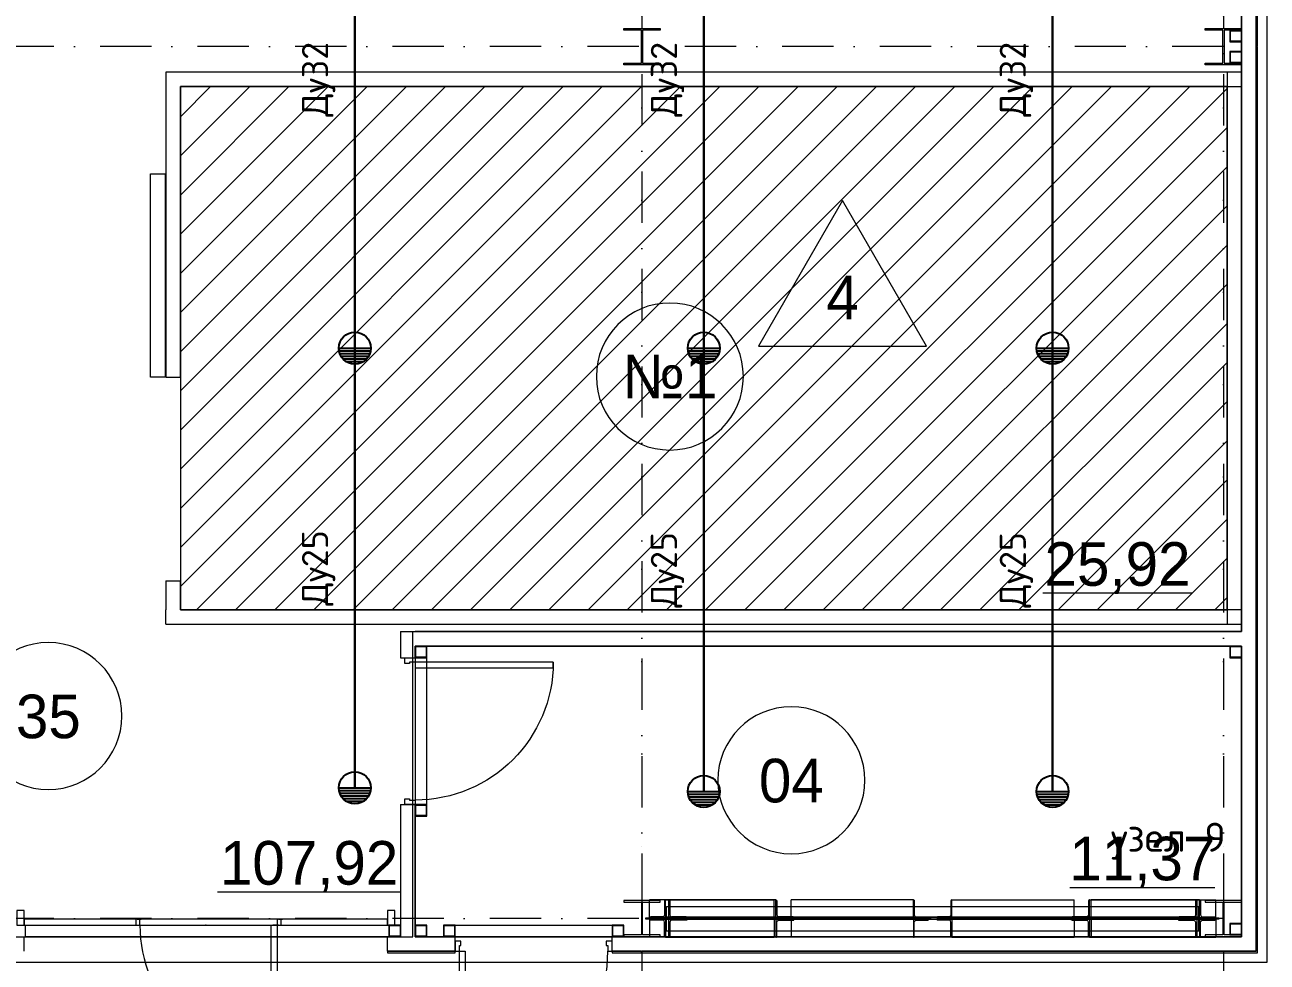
# Model space of a CAD drawing. Header units: millimetres. Extents: x 0 to 2118900, y -20000 to 84100.
# Drawn here: x 497755 to 506301, y 23700 to 30150 of the extents above; entities that cross this region are included whole.
import ezdxf
from ezdxf.enums import TextEntityAlignment as Align

# ---------------------------------------------------------------- set-up
doc = ezdxf.new("R2010")
doc.units = ezdxf.units.MM
for name, pattern in [('Dot & Dashed', [670.277762, 352.777767, -176.388884, 0, -141.111112]), ('Крупный пунктир', [634.99999, 0, -634.99999]), ('Штриховая', [300, 200, -100])]:
    doc.linetypes.add(name, pattern=pattern)
for name, color, linetype, lineweight in [('АР_подоснова', 8, 'Continuous', 13), ('ПТ_В21_расп', 1, 'Continuous', 30), ('ПТ_оросители', 7, 'Continuous', 25), ('ПТ_текст', 7, 'Continuous', 18), ('ПТ_штриховка', 8, 'Continuous', 9)]:
    doc.layers.add(name, color=color, linetype=linetype, lineweight=lineweight)
doc.styles.add('АР_текст_1', font='arial.ttf')
doc.styles.add('ПТ', font='isocpeur.ttf')

# ---------------------------------------------------------------- blocks, each defined once
blk = doc.blocks.new('Разгрузочный тамбур_35_14', base_point=(93563.6, 6245.7))
at = {"color": 0, "linetype": 'Continuous', "lineweight": -2}
blk.add_line((91081.2, 183.9), (92339.6, 183.9), dxfattribs=at)
for start, end in [(0, 180), (180, 0)]:
    blk.add_arc((89916.7, 1393.6), 505.7, start, end, dxfattribs=at)
at = {"color": 0, "lineweight": -2, "style": 'АР_текст_1'}
for tag, p in [('ROOM_NUMBER', (89916.7, 1391)), ('ROOM_AREA', (91710.4, 383.4))]:
    blk.add_attdef(tag, text='', height=300, dxfattribs=at).set_placement(p, align=Align.MIDDLE_CENTER)
blk = doc.blocks.new('Колонна SHS ГК 270')
at = {"color": 0, "linetype": 'Continuous', "lineweight": -2}
for p, q in [((40, 40), (-40, 40)), ((-40, 40), (-40, -40)), ((-36.4, -36.4), (-36.4, 36.4)), ((-36.4, 36.4), (36.4, 36.4)), ((36.4, 36.4), (36.4, -36.4)), ((40, -40), (40, 40)), ((-40, -40), (40, -40)), ((36.4, -36.4), (-36.4, -36.4))]:
    blk.add_line(p, q, dxfattribs=at)
blk = doc.blocks.new('Труба Квадратного Сечения ГК SHS 27')
at = {"color": 0, "linetype": 'Continuous', "lineweight": -2}
for p, q in [((1250, 40), (0, 40)), ((0, 40), (0, 0)), ((0, 0), (0, -40)), ((2500, 40), (1250, 40)), ((2500, 0), (2500, 40)), ((2500, -40), (2500, 0)), ((0, -40), (1250, -40)), ((1250, -40), (2500, -40))]:
    blk.add_line(p, q, dxfattribs=at)
blk = doc.blocks.new('Труба Квадратного Сечения ГК SHS 27_2')
at = {"color": 0, "linetype": 'Continuous', "lineweight": -2}
for p, q in [((540, 40), (0, 40)), ((0, 40), (0, 0)), ((0, 0), (0, -40)), ((1080, 40), (540, 40)), ((1080, 0), (1080, 40)), ((1080, -40), (1080, 0)), ((0, -40), (540, -40)), ((540, -40), (1080, -40))]:
    blk.add_line(p, q, dxfattribs=at)
blk = doc.blocks.new('Техн. помещение_04_51', base_point=(94826.9, 1295.7))
at = {"color": 0, "linetype": 'Continuous', "lineweight": -2}
blk.add_line((96942.5, 213.8), (97941.5, 213.8), dxfattribs=at)
for start, end in [(0, 180), (180, 0)]:
    blk.add_arc((95027.7, 951.9), 505.7, start, end, dxfattribs=at)
at = {"color": 0, "lineweight": -2, "style": 'АР_текст_1'}
for tag, p in [('ROOM_NUMBER', (95027.7, 949.4)), ('ROOM_AREA', (97442, 413.2))]:
    blk.add_attdef(tag, text='', height=300, dxfattribs=at).set_placement(p, align=Align.MIDDLE_CENTER)
blk = doc.blocks.new('Морозильная камера №1_№1_74', base_point=(94769.5, 4097))
at = {"color": 0, "linetype": 'Continuous', "lineweight": -2}
for p, q in [((95379.8, 4940.9), (94801.2, 3938.8)), ((95958.4, 3938.8), (95379.8, 4940.9)), ((94801.2, 3938.8), (95958.4, 3938.8)), ((96756.7, 2240.4), (97786.3, 2240.4))]:
    blk.add_line(p, q, dxfattribs=at)
at = {"color": 0, "linetype": 'Штриховая', "lineweight": -2, "flags": 128}
blk.add_lwpolyline([(98025, 5724.9), (90825, 5724.9), (90825, 2125), (98025, 2125)], close=True, dxfattribs=at)
at = {"color": 0, "linetype": 'Continuous', "lineweight": -2}
for start, end in [(0, 180), (180, 0)]:
    blk.add_arc((94192, 3730), 505.7, start, end, dxfattribs=at)
at = {"color": 0, "lineweight": -2, "style": 'АР_текст_1'}
for tag, p in [('DUMMY_112', (95379.8, 4272.8)), ('ROOM_NUMBER', (94192, 3730)), ('ROOM_AREA', (97271.5, 2439.9))]:
    blk.add_attdef(tag, text='', height=300, dxfattribs=at).set_placement(p, align=Align.MIDDLE_CENTER)
blk = doc.blocks.new('Перекрытие_1100', base_point=(-300, -300))
at = {"color": 0, "linetype": 'Continuous', "lineweight": -2, "flags": 128}
blk.add_lwpolyline([(-300, -300), (98300.8, -300), (98300.8, 40300.8), (-300, 40300.8)], close=True, dxfattribs=at)
blk = doc.blocks.new('Перекрытие_670', base_point=(97718.9, 4))
at = {"color": 0, "linetype": 'Continuous', "lineweight": -2, "flags": 128}
blk.add_lwpolyline([(97718.9, 4), (97968.9, 4), (97968.9, -4), (97718.9, -4)], close=True, dxfattribs=at)
blk = doc.blocks.new('Перекрытие_680', base_point=(94027.7, 4))
at = {"color": 0, "linetype": 'Continuous', "lineweight": -2, "flags": 128}
blk.add_lwpolyline([(94027.7, 4), (94277.7, 4), (94277.7, -4), (94027.7, -4)], close=True, dxfattribs=at)
blk = doc.blocks.new('Однопольная Дверь 27_3')
at = {"color": 0, "linetype": 'Continuous', "lineweight": -2}
for p, q in [((435, 0), (435, 950)), ((435, 950), (475, 950)), ((475, 950), (475, 0)), ((-475, 0), (-505, 0)), ((-505, 0), (-505, -70)), ((-505, -70), (-505, 0)), ((-505, -70), (-505, 0)), ((-475, -40), (-475, 0)), ((475, 0), (435, 0)), ((505, 0), (475, 0)), ((475, 0), (475, -40)), ((505, -70), (505, 0)), ((505, -70), (505, 0)), ((505, -70), (505, 0)), ((-505, -70), (-465, -70)), ((-505, -100), (-505, -70)), ((-465, -40), (-475, -40)), ((-465, -70), (-465, -40)), ((475, -40), (465, -40)), ((465, -40), (465, -70)), ((465, -70), (505, -70)), ((505, -100), (505, -70))]:
    blk.add_line(p, q, dxfattribs=at)
blk.add_arc((475, 0), 950, 90, 180, dxfattribs=at)
blk = doc.blocks.new('Стена_58', base_point=(92340, -125))
at = {"color": 0, "linetype": 'Continuous', "lineweight": -2}
for p, q in [((92340, 1795), (92370, 1795)), ((92370, 1795), (92440, 1795)), ((92340, 785), (92370, 785)), ((92370, 785), (92440, 785))]:
    blk.add_line(p, q, dxfattribs=at)
at = {"color": 0, "linetype": 'Continuous', "lineweight": -2, "flags": 128}
for points in [[(92340, 1975), (92440, 1975)], [(92340, 1975), (92340, 1795)], [(92440, 1795), (92440, 1875)], [(92340, 785), (92340, -125)], [(92440, -125), (92440, 785)]]:
    blk.add_lwpolyline(points, dxfattribs=at)
at = {"color": 0, "linetype": 'Continuous', "lineweight": -2, "xscale": -1, "zscale": 1000, "rotation": 270}
blk.add_blockref('Однопольная Дверь 27_3', (92440, 1290), dxfattribs=at)
blk = doc.blocks.new('Стена_600', base_point=(92340, 1875))
at = {"color": 0, "linetype": 'Continuous', "lineweight": -2, "flags": 128}
for points in [[(98125, 1975), (92440, 1975)], [(92440, 1875), (98125, 1875)]]:
    blk.add_lwpolyline(points, dxfattribs=at)
blk = doc.blocks.new('Стена_61', base_point=(98125, 2025))
at = {"color": 0, "linetype": 'Continuous', "lineweight": -2, "flags": 128}
for points in [[(90725, 2025), (90725, 2125)], [(98125, 2125), (90825, 2125)], [(98125, 2125), (98125, 2025)], [(90725, 2025), (98125, 2025)]]:
    blk.add_lwpolyline(points, dxfattribs=at)
blk = doc.blocks.new('Стена_62', base_point=(90725, 5824.9))
at = {"color": 0, "linetype": 'Continuous', "lineweight": -2, "flags": 128}
for points in [[(90725, 5824.9), (90725, 5724.9)], [(98125, 5824.9), (90725, 5824.9)], [(98125, 5724.9), (98125, 5824.9)], [(90825, 5724.9), (98125, 5724.9)]]:
    blk.add_lwpolyline(points, dxfattribs=at)
blk = doc.blocks.new('Стена_63', base_point=(98125, 5824.9))
at = {"color": 0, "linetype": 'Continuous', "lineweight": -2, "flags": 128}
for points in [[(98025, 5824.9), (98025, 2025)], [(98125, 5824.9), (98025, 5824.9)], [(98125, 2025), (98125, 5824.9)], [(98025, 2025), (98125, 2025)]]:
    blk.add_lwpolyline(points, dxfattribs=at)
blk = doc.blocks.new('Стена_1600', base_point=(98225, -225))
at = {"color": 0, "linetype": 'Continuous', "lineweight": -2, "flags": 128}
for points in [[(98225, -225), (94002.5, -225)], [(94002.5, -235), (94002.5, -225)], [(94002.5, -235), (98235, -235)], [(98235, -235), (98235, -225)]]:
    blk.add_lwpolyline(points, dxfattribs=at)
blk = doc.blocks.new('Стена_161', base_point=(98225, -225))
at = {"color": 0, "linetype": 'Continuous', "lineweight": -2, "flags": 128}
for points in [[(98225, -225), (94002.5, -225)], [(94002.5, -235), (94002.5, -225)], [(94002.5, -235), (98235, -235)], [(98235, -235), (98235, -225)]]:
    blk.add_lwpolyline(points, dxfattribs=at)
blk = doc.blocks.new('Наружная Раздвижная Дверь 27')
at = {"color": 0, "linetype": 'Continuous', "lineweight": -2}
for p, q in [((700, 105), (2100, 105)), ((700, 5), (700, 105)), ((2100, 105), (2100, 5)), ((-700, 0), (-700, -100)), ((2100, 5), (700, 5)), ((700, 0), (700, -100))]:
    blk.add_line(p, q, dxfattribs=at)
blk = doc.blocks.new('Стена_257', base_point=(90725, 2025))
at = {"color": 0, "linetype": 'Continuous', "lineweight": -2}
for p, q in [((90725, 3725), (90825, 3725)), ((90725, 2325), (90825, 2325))]:
    blk.add_line(p, q, dxfattribs=at)
at = {"color": 0, "linetype": 'Continuous', "lineweight": -2, "flags": 128}
for points in [[(90725, 5724.9), (90725, 3725)], [(90825, 3725), (90825, 5724.9)], [(90725, 2325), (90725, 2125)], [(90825, 2125), (90825, 2325)]]:
    blk.add_lwpolyline(points, dxfattribs=at)
at = {"color": 0, "linetype": 'Continuous', "lineweight": -2, "zscale": 1000, "rotation": 89.99999788944402}
blk.add_blockref('Наружная Раздвижная Дверь 27', (90725, 3025), dxfattribs=at)
blk = doc.blocks.new('Стена_293', base_point=(98225, 5997.5))
at = {"color": 0, "linetype": 'Continuous', "lineweight": -2, "flags": 128}
for points in [[(98225, 5997.5), (98225, -225)], [(98235, 5997.5), (98225, 5997.5)], [(98235, -225), (98235, 5997.5)]]:
    blk.add_lwpolyline(points, dxfattribs=at)
blk = doc.blocks.new('Стена_294', base_point=(98225, 5997.5))
at = {"color": 0, "linetype": 'Continuous', "lineweight": -2, "flags": 128}
for points in [[(98225, 5997.5), (98225, -225)], [(98235, 5997.5), (98225, 5997.5)], [(98235, -225), (98235, 5997.5)]]:
    blk.add_lwpolyline(points, dxfattribs=at)
blk = doc.blocks.new('Стена_295', base_point=(98225, 6002.5))
at = {"color": 0, "linetype": 'Continuous', "lineweight": -2, "flags": 128}
for points in [[(98235, 11997.5), (98225, 11997.5)], [(98225, 11997.5), (98225, 6002.5)], [(98235, 6002.5), (98235, 11997.5)], [(98225, 6002.5), (98235, 6002.5)]]:
    blk.add_lwpolyline(points, dxfattribs=at)
blk = doc.blocks.new('Стена_296', base_point=(98225, 6002.5))
at = {"color": 0, "linetype": 'Continuous', "lineweight": -2, "flags": 128}
for points in [[(98235, 11997.5), (98225, 11997.5)], [(98225, 11997.5), (98225, 6002.5)], [(98235, 6002.5), (98235, 11997.5)], [(98225, 6002.5), (98235, 6002.5)]]:
    blk.add_lwpolyline(points, dxfattribs=at)
blk = doc.blocks.new('Стена_312', base_point=(93795, -225))
at = {"color": 0, "linetype": 'Continuous', "lineweight": -2, "flags": 128}
for points in [[(93997.5, -225), (93795, -225)], [(93795, -225), (93795, -235)], [(93795, -235), (93997.5, -235)], [(93997.5, -235), (93997.5, -225)]]:
    blk.add_lwpolyline(points, dxfattribs=at)
blk = doc.blocks.new('Стена_313', base_point=(93795, -225))
at = {"color": 0, "linetype": 'Continuous', "lineweight": -2, "flags": 128}
for points in [[(93997.5, -225), (93795, -225)], [(93795, -225), (93795, -235)], [(93795, -235), (93997.5, -235)], [(93997.5, -235), (93997.5, -225)]]:
    blk.add_lwpolyline(points, dxfattribs=at)
blk = doc.blocks.new('Стена_314', base_point=(92250, -225))
at = {"color": 0, "linetype": 'Continuous', "lineweight": -2, "flags": 128}
for points in [[(92715, -225), (92250, -225)], [(92250, -225), (92250, -235)], [(92250, -235), (92715, -235)], [(92715, -235), (92715, -225)]]:
    blk.add_lwpolyline(points, dxfattribs=at)
blk = doc.blocks.new('Стена_315', base_point=(92250, -225))
at = {"color": 0, "linetype": 'Continuous', "lineweight": -2, "flags": 128}
for points in [[(92715, -225), (92250, -225)], [(92250, -225), (92250, -235)], [(92250, -235), (92715, -235)], [(92715, -235), (92715, -225)]]:
    blk.add_lwpolyline(points, dxfattribs=at)
blk = doc.blocks.new('Колонна Универсальная 27')
at = {"color": 0, "linetype": 'Continuous', "lineweight": -2}
for p, q in [((125, 125), (-125, 125)), ((-125, 125), (-125, 113)), ((-125, 113), (-4, 113)), ((-4, 113), (-4, -113)), ((4, -113), (4, 113)), ((4, 113), (125, 113)), ((125, 113), (125, 125)), ((-4, -113), (-125, -113)), ((-125, -113), (-125, -125)), ((-125, -125), (125, -125)), ((125, -113), (4, -113)), ((125, -125), (125, -113))]:
    blk.add_line(p, q, dxfattribs=at)
blk = doc.blocks.new('Двутавp К 26020-83 27_4')
at = {"color": 0, "linetype": 'Крупный пунктир', "lineweight": -2}
blk.add_line((0, 0), (39750, 0), dxfattribs=at)
blk = doc.blocks.new('Труба Квадратного Сечения ГК SHS 27_5')
at = {"color": 0, "linetype": 'Continuous', "lineweight": -2}
for p, q in [((505, 40), (0, 40)), ((0, 40), (0, 0)), ((0, 0), (0, -40)), ((1010, 40), (505, 40)), ((1010, 0), (1010, 40)), ((1010, -40), (1010, 0)), ((0, -40), (505, -40)), ((505, -40), (1010, -40))]:
    blk.add_line(p, q, dxfattribs=at)
blk = doc.blocks.new('Морф_378')
at = {"color": 0, "linetype": 'Continuous', "lineweight": -2, "flags": 128}
for points in [[(94170, 8.5), (94169.9, 20.9), (94170, 78.5), (94170, 82.4)], [(94170, 13.2), (94169.9, 20.9), (94170, 82)], [(94170, 10), (94169.9, 4.4)], [(94170, 4), (94169.9, 4.4), (94170, 8.4)], [(94170, 82.4), (94170, 83.9), (94170, 84)], [(94170, 84), (97829.9, 84)], [(94170, 10), (94170, 13.2)], [(97829.9, 10), (94170, 10)], [(94170, 8.4), (94170, 10)], [(97829.9, 4), (94170, 4)], [(97829.9, 82.4), (97829.9, 84)], [(97829.9, 13.2), (97829.9, 21), (97829.9, 78.5), (97829.9, 82.4)], [(97829.9, 10), (97829.9, 13.2)], [(97829.9, 8.4), (97829.9, 10)], [(97829.9, 4), (97829.9, 4.5), (97829.9, 8.4)]]:
    blk.add_lwpolyline(points, dxfattribs=at)
blk = doc.blocks.new('Морф_379')
at = {"color": 0, "linetype": 'Continuous', "lineweight": -2, "flags": 128}
for points in [[(96127.2, 127.1), (96125.6, 122.5), (96125.6, 25), (96122.5, 15.8)], [(96132.3, 129), (96131, 129), (96127.2, 127.1)], [(96132.3, 4), (96132.3, 129)], [(96132.3, 129), (96972.9, 129)], [(96972.9, 4), (96972.9, 129)], [(96030.3, 10.1), (96028.7, 5.5), (96028.7, 4)], [(96028.7, 4), (96132.3, 4)], [(96122.5, 15.8), (96114.9, 12), (96034.1, 12), (96030.3, 10.1)], [(96132.3, 4), (96972.9, 4)]]:
    blk.add_lwpolyline(points, dxfattribs=at)
blk = doc.blocks.new('Морф_380')
at = {"color": 0, "linetype": 'Continuous', "lineweight": -2, "flags": 128}
for points in [[(97089.9, 4), (97089.9, 129)], [(97836.4, 129), (97089.9, 129)], [(97836.4, 129), (97837.7, 129), (97841.6, 127.1)], [(97836.4, 4), (97836.4, 129)], [(97841.6, 127.1), (97843.2, 122.5), (97843.2, 25), (97846.5, 15.8)], [(97836.4, 4), (97089.9, 4)], [(97943.5, 4), (97836.4, 4)], [(97846.5, 15.8), (97854.4, 12), (97938, 12), (97941.9, 10.1)], [(97941.9, 10.1), (97943.5, 5.5), (97943.5, 4)]]:
    blk.add_lwpolyline(points, dxfattribs=at)
blk = doc.blocks.new('Морф_381')
at = {"color": 0, "linetype": 'Continuous', "lineweight": -2}
for p, q in [((97816.2, 129), (97816.2, 4)), ((97816.2, 4), (97689.5, 4))]:
    blk.add_line(p, q, dxfattribs=at)
at = {"color": 0, "linetype": 'Continuous', "lineweight": -2, "flags": 128}
for points in [[(97074.5, 127.1), (97072.6, 122.5), (97070.8, 24.9), (97066.9, 15.8)], [(97078.5, 129), (97077.5, 128.9), (97074.5, 127.1)], [(97078.5, 4), (97078.5, 129)], [(97078.5, 129), (97816.2, 129)], [(97810.4, 127.1), (97810, 126.4), (97808.4, 122.5), (97808.4, 39.8), (97808.1, 25), (97804.9, 17.2), (97804.2, 15.8)], [(97816.2, 129), (97814.9, 129), (97814.8, 129), (97814.3, 128.7), (97810.4, 127.1)], [(97816.2, 129), (97948.5, 129)], [(97948.5, 4), (97948.5, 129)], [(96955.2, 10.1), (96954.8, 5.4), (96955.2, 4)], [(97066.9, 15.8), (97057.6, 11.9), (96959.8, 12), (96955.2, 10.1)], [(96955.2, 4), (97078.5, 4)], [(96959.8, 12), (97057.8, 12)], [(97078.5, 4), (97816.2, 4)], [(97691.1, 10.1), (97691, 9.4), (97689.4, 5.5)], [(97689.4, 5.5), (97689.5, 5.3), (97689.5, 4)], [(97804.2, 15.8), (97802.8, 15.2), (97794.9, 12), (97711.4, 12), (97695.8, 12), (97695, 11.7), (97691.1, 10.1)], [(97695.8, 12), (97794.9, 12)], [(97816.2, 4), (97948.5, 4)]]:
    blk.add_lwpolyline(points, dxfattribs=at)
blk = doc.blocks.new('Морф_382')
at = {"color": 0, "linetype": 'Continuous', "lineweight": -2, "flags": 128}
for points in [[(96028.7, -4), (96132.3, -4)], [(96030.3, -10.1), (96028.7, -5.5), (96028.7, -4)], [(96122.5, -15.8), (96114.9, -12), (96034.1, -12), (96030.3, -10.1)], [(96127.2, -127.1), (96125.6, -122.5), (96125.6, -25), (96122.5, -15.8)], [(96132.3, -4), (96972.9, -4)], [(96132.3, -4), (96132.3, -129)], [(96972.9, -4), (96972.9, -129)], [(96132.3, -129), (96131, -129), (96127.2, -127.1)], [(96132.3, -129), (96972.9, -129)]]:
    blk.add_lwpolyline(points, dxfattribs=at)
blk = doc.blocks.new('Морф_383')
at = {"color": 0, "linetype": 'Continuous', "lineweight": -2, "flags": 128}
for points in [[(97836.4, -4), (97089.9, -4)], [(97089.9, -4), (97089.9, -129)], [(97943.5, -4), (97836.4, -4)], [(97836.4, -4), (97836.4, -129)], [(97841.6, -127.1), (97843.2, -122.5), (97843.2, -25), (97846.5, -15.8)], [(97846.5, -15.8), (97854.4, -12), (97938, -12), (97941.9, -10.1)], [(97941.9, -10.1), (97943.5, -5.5), (97943.5, -4)], [(97836.4, -129), (97089.9, -129)], [(97836.4, -129), (97837.7, -129), (97841.6, -127.1)]]:
    blk.add_lwpolyline(points, dxfattribs=at)
blk = doc.blocks.new('Морф_384')
at = {"color": 0, "linetype": 'Continuous', "lineweight": -2}
for q in [(97689.5, -4), (97816.2, -129)]:
    blk.add_line((97816.2, -4), q, dxfattribs=at)
at = {"color": 0, "linetype": 'Continuous', "lineweight": -2, "flags": 128}
for points in [[(96955.2, -10.1), (96954.8, -5.4), (96955.2, -4)], [(96955.2, -4), (97078.5, -4)], [(97066.9, -15.8), (97057.6, -11.9), (96959.8, -12), (96955.2, -10.1)], [(96959.8, -12), (97057.8, -12)], [(97074.5, -127.1), (97072.6, -122.5), (97070.8, -24.9), (97066.9, -15.8)], [(97078.5, -4), (97816.2, -4)], [(97078.5, -4), (97078.5, -129)], [(97689.5, -4), (97689.5, -5.3), (97689.4, -5.5)], [(97689.4, -5.5), (97691, -9.4), (97691.1, -10.1)], [(97691.1, -10.1), (97695, -11.7), (97695.8, -12), (97711.4, -12), (97794.9, -12), (97802.8, -15.2), (97804.2, -15.8)], [(97695.8, -12), (97794.9, -12)], [(97804.2, -15.8), (97804.9, -17.2), (97808.1, -25), (97808.4, -39.9), (97808.4, -122.5), (97810, -126.4), (97810.4, -127.1)], [(97816.2, -4), (97948.5, -4)], [(97948.5, -4), (97948.5, -129)], [(97078.5, -129), (97077.5, -128.9), (97074.5, -127.1)], [(97078.5, -129), (97816.2, -129)], [(97810.4, -127.1), (97814.3, -128.7), (97814.8, -129), (97814.9, -129), (97816.2, -129)], [(97816.2, -129), (97948.5, -129)]]:
    blk.add_lwpolyline(points, dxfattribs=at)
blk = doc.blocks.new('Морф_385')
at = {"color": 0, "linetype": 'Continuous', "lineweight": -2, "flags": 128}
for points in [[(95026.4, 4), (95026.4, 129)], [(95867, 129), (95026.4, 129)], [(95867, 4), (95867, 129)], [(95867, 129), (95868.3, 129), (95872.1, 127.1)], [(95872.1, 127.1), (95873.7, 122.5), (95873.7, 25), (95876.8, 15.8)], [(95867, 4), (95026.4, 4)], [(95970.6, 4), (95867, 4)], [(95876.8, 15.8), (95884.4, 12), (95965.2, 12), (95969, 10.1)], [(95969, 10.1), (95970.6, 5.5), (95970.6, 4)]]:
    blk.add_lwpolyline(points, dxfattribs=at)
blk = doc.blocks.new('Морф_386')
at = {"color": 0, "linetype": 'Continuous', "lineweight": -2, "flags": 128}
for points in [[(94157.7, 127.1), (94156.1, 122.5), (94156.1, 25), (94152.8, 15.8)], [(94162.9, 129), (94161.7, 129), (94157.7, 127.1)], [(94162.9, 4), (94162.9, 129)], [(94162.9, 129), (94909.4, 129)], [(94909.4, 4), (94909.4, 129)], [(94057.4, 10.1), (94055.8, 5.5), (94055.8, 4)], [(94055.8, 4), (94162.9, 4)], [(94152.8, 15.8), (94144.9, 12), (94061.3, 12), (94057.4, 10.1)], [(94162.9, 4), (94909.4, 4)]]:
    blk.add_lwpolyline(points, dxfattribs=at)
blk = doc.blocks.new('Морф_387')
at = {"color": 0, "linetype": 'Continuous', "lineweight": -2}
for p in [(94183.1, 129), (94309.9, 4)]:
    blk.add_line(p, (94183.1, 4), dxfattribs=at)
at = {"color": 0, "linetype": 'Continuous', "lineweight": -2, "flags": 128}
for points in [[(94050.9, 4), (94050.9, 129)], [(94183.1, 129), (94050.9, 129)], [(94189, 127.1), (94185, 128.7), (94184.5, 129), (94184.4, 129), (94183.1, 129)], [(94920.8, 129), (94183.1, 129)], [(94189, 127.1), (94189.3, 126.4), (94190.9, 122.5), (94190.9, 39.8), (94191.2, 25), (94194.5, 17.2), (94195.1, 15.8)], [(94920.8, 4), (94920.8, 129)], [(94920.8, 129), (94921.8, 128.9), (94924.8, 127.1)], [(94924.8, 127.1), (94926.8, 122.5), (94928.5, 24.9), (94932.5, 15.8)], [(94183.1, 4), (94050.9, 4)], [(94920.8, 4), (94183.1, 4)], [(94195.1, 15.8), (94196.5, 15.2), (94204.4, 12), (94287.9, 12), (94303.5, 12), (94304.3, 11.7), (94308.2, 10.1)], [(94303.5, 12), (94204.4, 12)], [(94308.2, 10.1), (94308.3, 9.4), (94309.9, 5.5)], [(94309.9, 5.5), (94309.9, 5.3), (94309.9, 4)], [(95044.1, 4), (94920.8, 4)], [(94932.5, 15.8), (94941.7, 11.9), (95039.5, 12), (95044.1, 10.1)], [(95039.5, 12), (94941.5, 12)], [(95044.1, 10.1), (95044.5, 5.4), (95044.1, 4)]]:
    blk.add_lwpolyline(points, dxfattribs=at)
blk = doc.blocks.new('Морф_388')
at = {"color": 0, "linetype": 'Continuous', "lineweight": -2, "flags": 128}
for points in [[(95867, -4), (95026.4, -4)], [(95026.4, -4), (95026.4, -129)], [(95867, -4), (95867, -129)], [(95970.6, -4), (95867, -4)], [(95872.1, -127.1), (95873.7, -122.5), (95873.7, -25), (95876.8, -15.8)], [(95876.8, -15.8), (95884.4, -12), (95965.2, -12), (95969, -10.1)], [(95969, -10.1), (95970.6, -5.5), (95970.6, -4)], [(95867, -129), (95026.4, -129)], [(95867, -129), (95868.3, -129), (95872.1, -127.1)]]:
    blk.add_lwpolyline(points, dxfattribs=at)
blk = doc.blocks.new('Морф_389')
at = {"color": 0, "linetype": 'Continuous', "lineweight": -2, "flags": 128}
for points in [[(94057.4, -10.1), (94055.8, -5.5), (94055.8, -4)], [(94055.8, -4), (94162.9, -4)], [(94152.8, -15.8), (94144.9, -12), (94061.3, -12), (94057.4, -10.1)], [(94157.7, -127.1), (94156.1, -122.5), (94156.1, -25), (94152.8, -15.8)], [(94162.9, -4), (94909.4, -4)], [(94162.9, -4), (94162.9, -129)], [(94909.4, -4), (94909.4, -129)], [(94162.9, -129), (94161.7, -129), (94157.7, -127.1)], [(94162.9, -129), (94909.4, -129)]]:
    blk.add_lwpolyline(points, dxfattribs=at)
blk = doc.blocks.new('Морф_390')
at = {"color": 0, "linetype": 'Continuous', "lineweight": -2}
for p, q in [((94183.1, -4), (94183.1, -129)), ((94309.9, -4), (94183.1, -4))]:
    blk.add_line(p, q, dxfattribs=at)
at = {"color": 0, "linetype": 'Continuous', "lineweight": -2, "flags": 128}
for points in [[(94183.1, -4), (94050.9, -4)], [(94050.9, -4), (94050.9, -129)], [(94920.8, -4), (94183.1, -4)], [(94195.1, -15.8), (94194.5, -17.2), (94191.2, -25), (94190.9, -39.9), (94190.9, -122.5), (94189.3, -126.4), (94189, -127.1)], [(94308.2, -10.1), (94304.3, -11.7), (94303.5, -12), (94287.9, -12), (94204.4, -12), (94196.5, -15.2), (94195.1, -15.8)], [(94303.5, -12), (94204.4, -12)], [(94309.9, -5.5), (94308.3, -9.4), (94308.2, -10.1)], [(94309.9, -4), (94309.9, -5.3), (94309.9, -5.5)], [(94920.8, -4), (94920.8, -129)], [(95044.1, -4), (94920.8, -4)], [(94924.8, -127.1), (94926.8, -122.5), (94928.5, -24.9), (94932.5, -15.8)], [(94932.5, -15.8), (94941.7, -11.9), (95039.5, -12), (95044.1, -10.1)], [(95039.5, -12), (94941.5, -12)], [(95044.1, -10.1), (95044.5, -5.4), (95044.1, -4)], [(94183.1, -129), (94050.9, -129)], [(94189, -127.1), (94185, -128.7), (94184.5, -129), (94184.4, -129), (94183.1, -129)], [(94920.8, -129), (94183.1, -129)], [(94920.8, -129), (94921.8, -128.9), (94924.8, -127.1)]]:
    blk.add_lwpolyline(points, dxfattribs=at)
blk = doc.blocks.new('Морф_391')
at = {"color": 0, "linetype": 'Continuous', "lineweight": -2, "flags": 128}
for points in [[(94170, -84), (94170, -4)], [(94170, -4), (97829.9, -4)], [(94170, -84), (97829.9, -84)], [(97829.9, -4), (97829.9, -20.9), (97829.9, -84)], [(97829.9, -84), (97829.9, -4)], [(97829.9, -4), (97829.9, -4.4)], [(97829.9, -8.5), (97829.9, -4.4)], [(97829.9, -82), (97829.9, -83.9)], [(97829.9, -83.9), (97829.9, -84)]]:
    blk.add_lwpolyline(points, dxfattribs=at)
blk = doc.blocks.new('Ворота Гаражные Раздвижные Вертикальные 27_2')
at = {"color": 0, "linetype": 'Continuous', "lineweight": -2}
for p, q in [((-1250, 180), (-1250, 80)), ((1250, 180), (1250, 80)), ((-1250, 0), (-1300, 0)), ((-1300, 0), (-1300, -100)), ((1250, 0), (-1250, 0)), ((-1250, 0), (-1250, -40)), ((-1250, -100), (-1250, 0)), ((1250, -40), (1250, 0)), ((1300, 0), (1250, 0)), ((1250, 0), (1250, -100)), ((1300, -100), (1300, 0)), ((-1250, -40), (1250, -40)), ((-1300, -100), (-1250, -100)), ((1250, -100), (1300, -100))]:
    blk.add_line(p, q, dxfattribs=at)
blk.add_point((0, 0), dxfattribs=at)
blk.add_point((0, 0), dxfattribs=at)
blk.add_point((0, 0), dxfattribs=at)
blk.add_point((0, 0), dxfattribs=at)
blk = doc.blocks.new('Однопольная Дверь 27_5')
at = {"color": 0, "linetype": 'Continuous', "lineweight": -2}
for p, q in [((470, 0), (470, 1020)), ((470, 1020), (510, 1020)), ((510, 1020), (510, 0)), ((-510, 0), (-540, 0)), ((-540, 0), (-540, -70)), ((-540, 0), (-540, -70)), ((-540, 0), (-540, -70)), ((-510, -40), (-510, 0)), ((510, 0), (470, 0)), ((540, 0), (510, 0)), ((510, 0), (510, -40)), ((540, -70), (540, 0)), ((540, 0), (540, -70)), ((540, 0), (540, -70)), ((-540, -70), (-500, -70)), ((-540, -70), (-540, -100)), ((-500, -40), (-510, -40)), ((-500, -70), (-500, -40)), ((510, -40), (500, -40)), ((500, -40), (500, -70)), ((500, -70), (540, -70)), ((540, -70), (540, -100))]:
    blk.add_line(p, q, dxfattribs=at)
blk.add_arc((510, 0), 1020, 90, 180, dxfattribs=at)
blk = doc.blocks.new('Стена_413', base_point=(-125, -125))
at = {"color": 0, "linetype": 'Continuous', "lineweight": -2}
for p, q in [((92250, -225), (92250, -125)), ((92715, -155), (92715, -125)), ((92715, -225), (92715, -155)), ((93795, -155), (93795, -125)), ((93795, -225), (93795, -155))]:
    blk.add_line(p, q, dxfattribs=at)
at = {"color": 0, "linetype": 'Continuous', "lineweight": -2, "flags": 128}
for points in [[(92340, -125), (92300, -125)], [(92715, -125), (92440, -125)], [(98125, -125), (93795, -125)], [(98225, -225), (98225, -125)], [(92250, -225), (92715, -225)], [(93795, -225), (98225, -225)]]:
    blk.add_lwpolyline(points, dxfattribs=at)
at = {"color": 0, "linetype": 'Continuous', "lineweight": -2}
blk.add_point((91000, -45), dxfattribs=at)
blk.add_point((91000, -45), dxfattribs=at)
at = {"color": 0, "linetype": 'Continuous', "lineweight": -2, "zscale": 1000, "rotation": 180}
for name, p in [('Ворота Гаражные Раздвижные Вертикальные 27_2', (91000, -45)), ('Однопольная Дверь 27_5', (93255, -225))]:
    blk.add_blockref(name, p, dxfattribs=at)
blk = doc.blocks.new('Стена_414', base_point=(98125, 40125))
at = {"color": 0, "linetype": 'Continuous', "lineweight": -2, "flags": 128}
for points in [[(98225, -125), (98225, 18850)], [(98125, 11775), (98125, 1975)], [(98125, 1875), (98125, -125)]]:
    blk.add_lwpolyline(points, dxfattribs=at)
blk = doc.blocks.new('Стандартный Маркер Сетки_40')
at = {"color": 0, "linetype": 'Dot & Dashed', "lineweight": -2}
blk.add_line((0, 0), (55187, 0), dxfattribs=at)
at = {"color": 0, "lineweight": -2, "style": 'АР_текст_1'}
blk.add_attdef('AC_MarkerText_1', text='', height=300, rotation=90, dxfattribs=at).set_placement((55368.5, -68.6), align=Align.TOP_CENTER)
blk = doc.blocks.new('AR_F1')
at = {"layer": 'АР_подоснова', "linetype": 'Dot & Dashed'}
for p, q in [((98000, 6000), (-4800, 6000)), ((98000, 0), (-4800, 0))]:
    blk.add_line(p, q, dxfattribs=at)
at = {"layer": 'АР_подоснова', "linetype": 'Continuous'}
for p, q in [((90518.2, -5.3), (90518.2, -45)), ((90556.2, -5.3), (90528.2, -5.3)), ((90528.2, -45), (90556.2, -45)), ((90546.2, -45), (90546.2, -5.3)), ((91450.2, -989), (91450.2, -43.4)), ((91460.2, -43.4), (91500.2, -43.4)), ((91490.2, -5.3), (91490.2, -45)), ((91490.2, -43.4), (91490.2, -989)), ((91528.2, -5.3), (91500.2, -5.3)), ((91500.2, -45), (91528.2, -45)), ((91518.2, -45), (91518.2, -5.3))]:
    blk.add_line(p, q, dxfattribs=at)
at = {"layer": 'АР_подоснова', "linetype": 'Continuous', "flags": 128}
for points in [[(92425, -125), (92425, 1975), (98125, 1975), (98125, 2025), (98125, 2025), (98125, 5874.9), (98125, 11775), (90725, 11775), (90625, 11775), (88050, 11775), (88050, -125)], [(98025, 5724.9), (90825, 5724.9), (90825, 2125), (98025, 2125)], [(98125, -125), (98125, 1875), (92440, 1875), (92440, -125)]]:
    blk.add_lwpolyline(points, close=True, dxfattribs=at)
at = {"layer": 'АР_подоснова', "linetype": 'Continuous'}
blk.add_arc((91494.8, -41.4), 948.6, 180.21527, 267.30478, dxfattribs=at)
for name, p in [('Перекрытие_1100', (-300, -300)), ('Морф_387', (0, 0)), ('Морф_386', (0, 0)), ('Морф_385', (0, 0)), ('Морф_379', (0, 0)), ('Морф_381', (0, 0)), ('Морф_380', (0, 0)), ('Перекрытие_680', (94027.7, 4)), ('Морф_378', (0, 0)), ('Перекрытие_670', (97718.9, 4)), ('Морф_390', (0, 0)), ('Морф_389', (0, 0)), ('Морф_391', (0, 0)), ('Морф_388', (0, 0)), ('Морф_382', (0, 0)), ('Морф_384', (0, 0)), ('Морф_383', (0, 0))]:
    blk.add_blockref(name, p, dxfattribs=at)
at = {"layer": 'АР_подоснова'}
for name, p in [('Стена_414', (98125, 40125)), ('Стена_295', (98225, 6002.5)), ('Стена_296', (98225, 6002.5)), ('Стена_293', (98225, 5997.5)), ('Стена_294', (98225, 5997.5)), ('Стена_62', (90725, 5824.9)), ('Стена_63', (98125, 5824.9)), ('Стена_257', (90725, 2025)), ('Стена_61', (98125, 2025)), ('Стена_58', (92340, -125)), ('Стена_600', (92340, 1875)), ('Стена_413', (-125, -125)), ('Стена_314', (92250, -225)), ('Стена_315', (92250, -225)), ('Стена_312', (93795, -225)), ('Стена_313', (93795, -225)), ('Стена_1600', (98225, -225)), ('Стена_161', (98225, -225))]:
    blk.add_blockref(name, p, dxfattribs=at)
at = {"layer": 'АР_подоснова', "linetype": 'Continuous', "zscale": 1000}
for name, p, rotation in [('Стандартный Маркер Сетки_40', (94000, 40000), 270), ('Стандартный Маркер Сетки_40', (98000, 40000), 270), ('Двутавp К 26020-83 27_4', (94000, 39875), 270), ('Двутавp К 26020-83 27_4', (98000, 39875), 270), ('Колонна SHS ГК 270', (98085, 6072.9), 180), ('Колонна SHS ГК 270', (98085, 5926.9), 180), ('Труба Квадратного Сечения ГК SHS 27_5', (92480, 1795), 270), ('Колонна Универсальная 27', (94000, 0), 180), ('Колонна Универсальная 27', (98000.3, 0), 180), ('Колонна Универсальная 27', (98000.4, 0), 180), ('Колонна SHS ГК 270', (92300, -85), 180), ('Колонна SHS ГК 270', (92675, -85), 180), ('Колонна SHS ГК 270', (93835, -85), 180), ('Колонна SHS ГК 270', (98085, -73), 180)]:
    blk.add_blockref(name, p, dxfattribs=dict(at, rotation=rotation))
at = {"layer": 'АР_подоснова', "linetype": 'Continuous', "xscale": -1, "zscale": 1000}
for p in [(94000.2, 5999.9), (98000.4, 5999.9)]:
    blk.add_blockref('Колонна Универсальная 27', p, dxfattribs=at)
at = {"layer": 'АР_подоснова', "linetype": 'Continuous'}
ref = blk.add_blockref('Морозильная камера №1_№1_74', (94769.5, 4097), dxfattribs=at)
ref.add_attrib('ROOM_NUMBER', '№1', dxfattribs={"layer": '0', "color": 0, "lineweight": 9, "height": 300}).set_placement((94192, 3730), align=Align.MIDDLE_CENTER)
ref.add_attrib('ROOM_AREA', '25,92', dxfattribs={"layer": '0', "color": 0, "lineweight": 9, "height": 300}).set_placement((97271.5, 2439.9), align=Align.MIDDLE_CENTER)
ref.add_attrib('DUMMY_112', '4', dxfattribs={"layer": '0', "color": 0, "lineweight": 9, "height": 300}).set_placement((95379.8, 4272.8), align=Align.MIDDLE_CENTER)
ref = blk.add_blockref('Разгрузочный тамбур_35_14', (93563.6, 6245.7), dxfattribs=at)
ref.add_attrib('ROOM_NUMBER', '35', dxfattribs={"layer": '0', "color": 0, "lineweight": 9, "height": 300}).set_placement((89916.7, 1391), align=Align.MIDDLE_CENTER)
ref.add_attrib('ROOM_AREA', '107,92', dxfattribs={"layer": '0', "color": 0, "lineweight": 9, "height": 300}).set_placement((91710.4, 383.4), align=Align.MIDDLE_CENTER)
at = {"layer": 'АР_подоснова', "linetype": 'Continuous', "zscale": 1000}
for p in [(92480, 1835), (98085, 1835), (92480, 745), (92480, -85)]:
    blk.add_blockref('Колонна SHS ГК 270', p, dxfattribs=at)
at = {"layer": 'АР_подоснова', "linetype": 'Continuous'}
ref = blk.add_blockref('Техн. помещение_04_51', (94826.9, 1295.7), dxfattribs=at)
ref.add_attrib('ROOM_NUMBER', '04', dxfattribs={"layer": '0', "color": 0, "lineweight": 9, "height": 300}).set_placement((95027.7, 949.4), align=Align.MIDDLE_CENTER)
ref.add_attrib('ROOM_AREA', '11,37', dxfattribs={"layer": '0', "color": 0, "lineweight": 9, "height": 300}).set_placement((97442, 413.2), align=Align.MIDDLE_CENTER)
at = {"layer": 'АР_подоснова', "linetype": 'Continuous', "xscale": -1, "zscale": 1000, "rotation": 180}
for name, p in [('Труба Квадратного Сечения ГК SHS 27', (89760, -85)), ('Труба Квадратного Сечения ГК SHS 27_2', (92715, -85))]:
    blk.add_blockref(name, p, dxfattribs=at)
blk = doc.blocks.new('SPR_DN')
for p, q in [((-1.1, 0), (1.1, 0)), ((-1.085, -0.183), (1.085, -0.183)), ((-1.037, -0.367), (1.037, -0.367)), ((-0.953, -0.55), (0.953, -0.55)), ((-0.82, -0.733), (0.82, -0.733)), ((-0.608, -0.917), (0.608, -0.917))]:
    blk.add_line(p, q)
blk.add_circle((0, 0), 1.1)

msp = doc.modelspace()

# ---------------------------------------------------------------- hatches: boundary and pattern name
at = {"layer": 'ПТ_штриховка'}
h = msp.add_hatch(dxfattribs=at)
h.set_pattern_fill('ANSI31', color=8, scale=60)
h.paths.add_polyline_path([(498825, 26125), (506025, 26125), (506025, 29725), (498825, 29725)])

# ---------------------------------------------------------------- linework, layer by layer
at = {"layer": 'ПТ_В21_расп'}
for p, q in [((500025, 31625), (500025, 27925)), ((502425, 31625), (502425, 27925)), ((504825, 31625), (504825, 27925)), ((500025, 27925), (500025, 24900)), ((502425, 27925), (502425, 24875)), ((504825, 27925), (504825, 24875))]:
    msp.add_line(p, q, dxfattribs=at)

# ---------------------------------------------------------------- block references
at = {"layer": 'АР_подоснова'}
msp.add_blockref('AR_F1', (408000, 24000), dxfattribs=at)
at = {"layer": 'ПТ_оросители', "xscale": 100, "yscale": 100}
for p in [(500025, 27925), (502425, 27925), (504825, 27925), (500025, 24900), (502425, 24875), (504825, 24875)]:
    msp.add_blockref('SPR_DN', p, dxfattribs=at)

# ---------------------------------------------------------------- texts
at = {"layer": 'ПТ_текст', "style": 'ПТ'}
for s, p in [('Ду32', (499895, 29775)), ('Ду32', (502295, 29775)), ('Ду32', (504695, 29775)), ('Ду25', (499895, 26412.5)), ('Ду25', (502295, 26400)), ('Ду25', (504695, 26400))]:
    msp.add_text(s, height=180, rotation=90, dxfattribs=at).set_placement(p, align=Align.BOTTOM_CENTER)
msp.add_text('узел 9', height=200, dxfattribs=at).set_placement((505225, 24400), align=Align.BOTTOM_LEFT)

doc.saveas('drawing.dxf')
